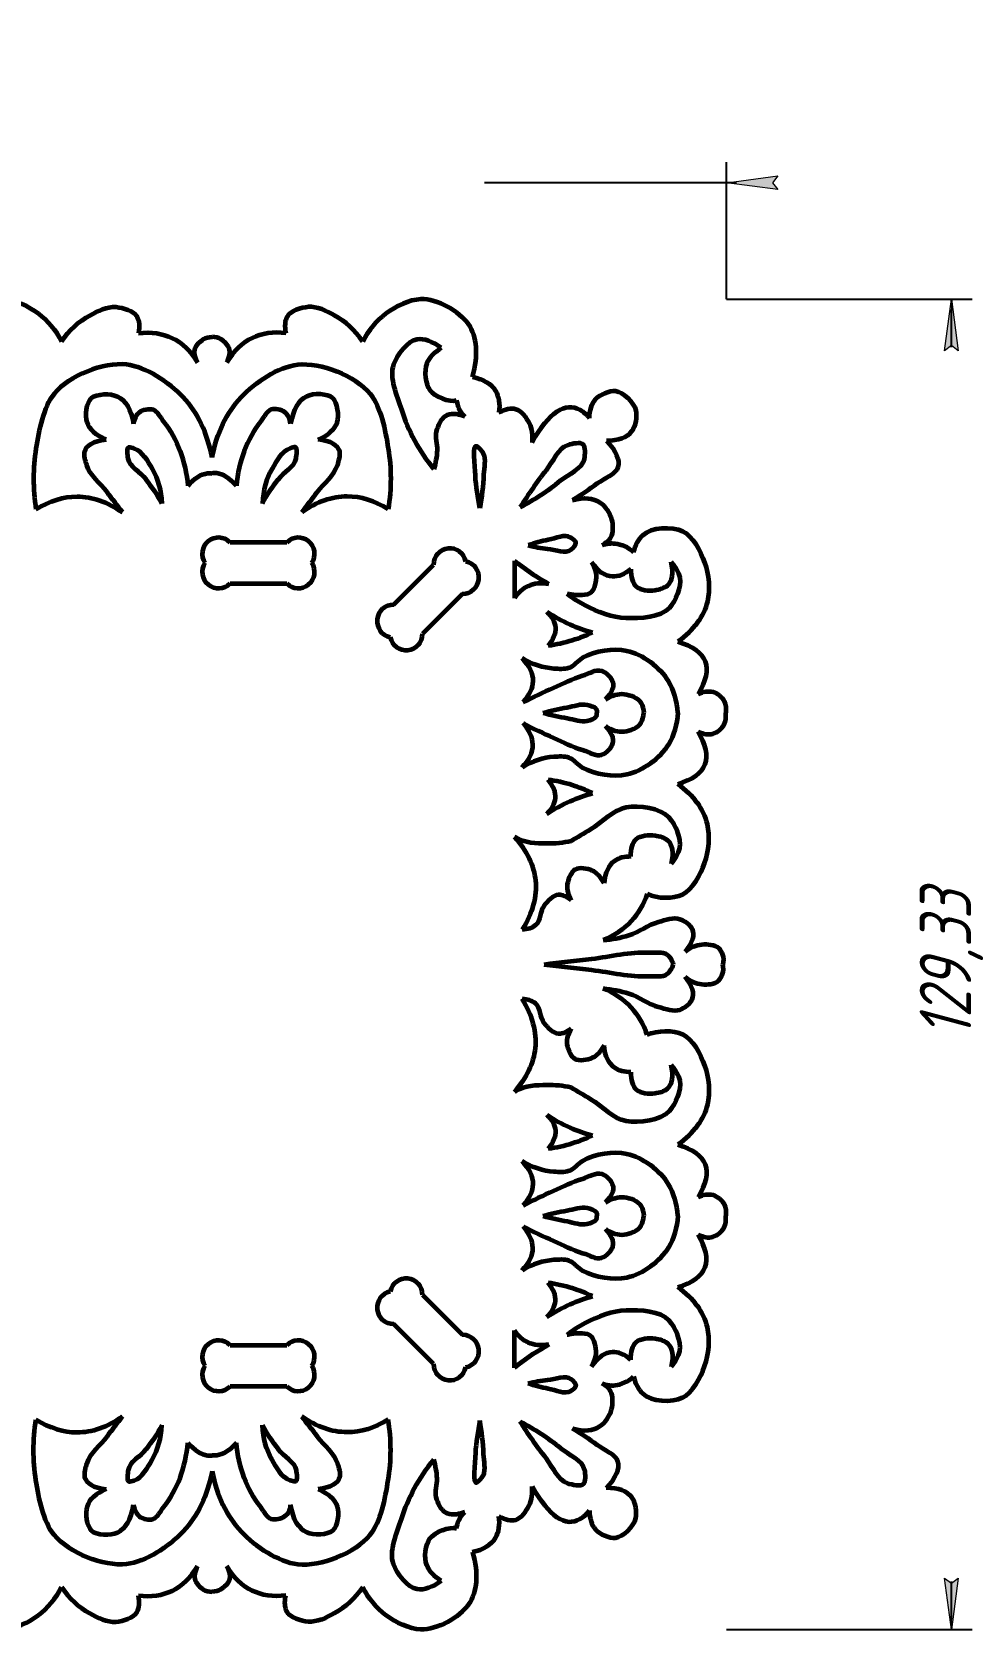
# Model space of a CAD drawing. Header units: millimetres. Extents: x -446 to 69, y -171 to 180.
# Drawn here: x -250.6 to -159.3, y -72 to 83.4 of the extents above; entities that cross this region are included whole.
import ezdxf

# ---------------------------------------------------------------- set-up
doc = ezdxf.new("R2010")
doc.units = ezdxf.units.MM
for name, pattern in [('K5LT32775', [0]), ('K5LT32776', [0]), ('K5LT_THIN', [0])]:
    doc.linetypes.add(name, pattern=pattern)
doc.styles.add('KDIMTEXTSTYLE', font='GOST_AU.SHX', dxfattribs={"width": 0.96, "oblique": 15, "height": 5})
doc.dimstyles.new('KDIMSTYLE (1.00)', dxfattribs={"dimtxt": 5, "dimasz": 1, "dimexe": 2, "dimexo": 0, "dimgap": 1, "dimtad": 1, "dimtxsty": 'KDIMTEXTSTYLE', "dimsah": 1, "dimcen": 0, "dimdle": 1, "dimadec": 0, "dimazin": 0, "dimtfac": 0.667, "dimtmove": 0, "dimatfit": 3, "dimfxl": 1, "dimtvp": 1, "dimtolj": 1, "dimtzin": 0, "dimarcsym": 0})

# ---------------------------------------------------------------- blocks, each defined once
blk = doc.blocks.new('KDIMARROW_01')
blk.add_hatch(color=0).paths.add_polyline_path([(0, 0), (-5, 0.66), (-4.5, 0), (-5, -0.66)])
at = {"color": 0, "linetype": 'K5LT_THIN', "lineweight": 18}
for p, q in [((-4.5, 0), (-5, 0.66)), ((-5, 0.66), (0, 0)), ((0, 0), (-5, -0.66)), ((-5, -0.66), (-4.5, 0)), ((0, 0), (-1, 0))]:
    blk.add_line(p, q, dxfattribs=at)

msp = doc.modelspace()

# ---------------------------------------------------------------- linework, layer by layer
at = {"color": 30, "linetype": 'K5LT32776', "lineweight": 60, "true_color": 0xff8000}
for p, q in [((-225.868, 33.754), (-231.378, 33.754)), ((-215.504, 27.684), (-211.608, 31.58)), ((-203.749, 31.955), (-203.749, 28.335)), ((-231.378, 29.754), (-225.868, 29.754)), ((-208.779, 28.752), (-212.675, 24.856)), ((-212.675, -39.408), (-208.779, -43.304)), ((-211.608, -46.133), (-215.504, -42.237)), ((-203.749, -46.508), (-203.749, -42.887)), ((-231.378, -44.306), (-225.868, -44.306)), ((-225.868, -48.306), (-231.378, -48.306))]:
    msp.add_line(p, q, dxfattribs=at)
at = {"color": 30, "linetype": 'K5LT32775', "lineweight": 60, "true_color": 0xff8000}
for centre, start, end in [((-232.501, 32.631), 45, 213.5549), ((-224.746, 32.631), 326.4451, 135), ((-210.02, 31.58), 11.4451, 180), ((-232.501, 30.876), 146.4451, 315), ((-224.746, 30.876), 225, 33.5549), ((-208.779, 30.339), 270, 78.5549), ((-215.504, 26.097), 90, 258.5549), ((-214.263, 24.856), 191.4451, 0), ((-214.263, -39.408), 0, 168.5549), ((-215.504, -40.649), 101.4451, 270), ((-208.779, -44.892), 281.4451, 90), ((-232.501, -45.429), 45, 213.5549), ((-224.746, -45.429), 326.4451, 135), ((-232.501, -47.184), 146.4451, 315), ((-224.746, -47.184), 225, 33.5549), ((-210.02, -46.133), 180, 348.5549)]:
    msp.add_arc(centre, 1.588, start, end, dxfattribs=at)
at = {"color": 30, "linetype": 'K5LT32776', "lineweight": 60, "true_color": 0xff8000}
for points, knots in [([(-258.642, 51.654), (-258.749, 52.99), (-258.545, 54.096), (-258.03, 54.972), (-257.232, 56.331), (-254.977, 57.449), (-253.392, 57.391), (-252.281, 57.35), (-250.952, 56.703), (-250.001, 55.994), (-249.087, 55.313), (-248.339, 54.407), (-247.757, 53.276)], [0, 0, 0, 0, 1, 1, 1, 2, 2, 2, 3, 3, 3, 4, 4, 4, 4]), ([(-247.757, 53.276), (-247.003, 54.396), (-246.089, 55.244), (-245.016, 55.821), (-244.25, 56.232), (-243.301, 56.714), (-242.474, 56.639), (-241.77, 56.575), (-240.727, 56.266), (-240.406, 55.691), (-240.181, 55.287), (-240.138, 54.756), (-240.277, 54.097)], [0, 0, 0, 0, 1, 1, 1, 2, 2, 2, 3, 3, 3, 4, 4, 4, 4]), ([(-218.486, 53.276), (-219.24, 54.396), (-220.153, 55.244), (-221.226, 55.821), (-221.992, 56.232), (-222.941, 56.714), (-223.768, 56.639), (-224.472, 56.575), (-225.516, 56.266), (-225.836, 55.691), (-226.062, 55.287), (-226.105, 54.756), (-225.966, 54.097)], [0, 0, 0, 0, 1, 1, 1, 2, 2, 2, 3, 3, 3, 4, 4, 4, 4]), ([(-207.815, 49.852), (-207.222, 52.006), (-207.355, 53.713), (-208.212, 54.972), (-209.056, 56.211), (-211.265, 57.449), (-212.85, 57.391), (-213.961, 57.35), (-215.29, 56.703), (-216.241, 55.994), (-217.155, 55.313), (-217.903, 54.407), (-218.486, 53.276)], [0, 0, 0, 0, 1, 1, 1, 2, 2, 2, 3, 3, 3, 4, 4, 4, 4]), ([(-240.277, 54.097), (-239.039, 54.238), (-237.947, 54.08), (-237.002, 53.623), (-236.027, 53.151), (-235.209, 52.361), (-234.546, 51.253)], [0, 0, 0, 0, 1, 1, 1, 2, 2, 2, 2]), ([(-234.546, 51.253), (-234.827, 51.772), (-234.901, 52.228), (-234.767, 52.624), (-234.653, 52.959), (-234.305, 53.308), (-233.977, 53.496), (-233.729, 53.639), (-233.443, 53.722), (-233.121, 53.746)], [0, 0, 0, 0, 1, 1, 1, 2, 2, 2, 3, 3, 3, 3]), ([(-231.696, 51.253), (-231.415, 51.772), (-231.342, 52.228), (-231.476, 52.624), (-231.59, 52.959), (-231.938, 53.308), (-232.265, 53.496), (-232.514, 53.639), (-232.799, 53.722), (-233.121, 53.746)], [0, 0, 0, 0, 1, 1, 1, 2, 2, 2, 3, 3, 3, 3]), ([(-225.966, 54.097), (-227.204, 54.238), (-228.295, 54.08), (-229.24, 53.623), (-230.215, 53.151), (-231.034, 52.361), (-231.696, 51.253)], [0, 0, 0, 0, 1, 1, 1, 2, 2, 2, 2]), ([(-210.849, 52.654), (-211.723, 53.309), (-212.507, 53.587), (-213.199, 53.488), (-214.133, 53.356), (-215.151, 51.976), (-215.503, 51.035), (-215.967, 49.794), (-215.163, 48.06), (-214.725, 46.666), (-214.073, 44.593), (-213.026, 42.658), (-211.583, 40.861)], [0, 0, 0, 0, 1, 1, 1, 2, 2, 2, 3, 3, 3, 4, 4, 4, 4]), ([(-233.121, 42), (-233.583, 44.396), (-234.52, 46.351), (-235.934, 47.865), (-237.315, 49.343), (-239.546, 50.823), (-241.44, 51.037), (-243.7, 51.291), (-247.017, 49.976), (-248.471, 48.194), (-249.547, 46.876), (-249.935, 44.69), (-250.237, 42.868), (-250.553, 40.954), (-250.553, 38.989), (-250.237, 36.973)], [0, 0, 0, 0, 1, 1, 1, 2, 2, 2, 3, 3, 3, 4, 4, 4, 5, 5, 5, 5]), ([(-233.121, 42), (-232.66, 44.396), (-231.722, 46.351), (-230.309, 47.865), (-228.928, 49.343), (-226.697, 50.823), (-224.803, 51.037), (-222.542, 51.291), (-219.225, 49.976), (-217.771, 48.194), (-216.696, 46.876), (-216.307, 44.69), (-216.006, 42.868), (-215.689, 40.954), (-215.689, 38.989), (-216.006, 36.973)], [0, 0, 0, 0, 1, 1, 1, 2, 2, 2, 3, 3, 3, 4, 4, 4, 5, 5, 5, 5]), ([(-210.849, 52.654), (-211.555, 52.234), (-212.023, 51.735), (-212.252, 51.157), (-212.546, 50.415), (-212.406, 49.133), (-211.953, 48.539), (-211.477, 47.917), (-210.086, 47.313), (-209.359, 47.591)], [0, 0, 0, 0, 1, 1, 1, 2, 2, 2, 3, 3, 3, 3]), ([(-207.815, 49.852), (-206.738, 49.619), (-205.995, 49.164), (-205.585, 48.486), (-205.25, 47.929), (-205.139, 47.223), (-205.253, 46.366)], [0, 0, 0, 0, 1, 1, 1, 2, 2, 2, 2]), ([(-243.42, 43.75), (-244.427, 44.173), (-245.045, 44.731), (-245.273, 45.422), (-245.492, 46.084), (-245.314, 47.346), (-244.857, 47.777), (-244.371, 48.237), (-242.971, 48.251), (-242.312, 47.95), (-241.514, 47.587), (-240.995, 46.698), (-240.754, 45.284)], [0, 0, 0, 0, 1, 1, 1, 2, 2, 2, 3, 3, 3, 4, 4, 4, 4]), ([(-222.822, 43.75), (-221.815, 44.173), (-221.198, 44.731), (-220.969, 45.422), (-220.751, 46.084), (-220.929, 47.346), (-221.385, 47.777), (-221.872, 48.237), (-223.272, 48.251), (-223.93, 47.95), (-224.728, 47.587), (-225.247, 46.698), (-225.489, 45.284)], [0, 0, 0, 0, 1, 1, 1, 2, 2, 2, 3, 3, 3, 4, 4, 4, 4]), ([(-196.445, 45.841), (-196.444, 46.621), (-196.254, 47.229), (-195.875, 47.664), (-195.456, 48.143), (-194.517, 48.531), (-193.93, 48.472), (-193.169, 48.395), (-192.142, 47.366), (-191.955, 46.587), (-191.813, 45.995), (-191.986, 45.039), (-192.344, 44.552), (-192.797, 43.936), (-193.614, 43.626), (-194.798, 43.624)], [0, 0, 0, 0, 1, 1, 1, 2, 2, 2, 3, 3, 3, 4, 4, 4, 5, 5, 5, 5]), ([(-240.754, 45.284), (-240.667, 45.807), (-240.472, 46.184), (-240.168, 46.415), (-239.853, 46.655), (-239.239, 46.772), (-238.872, 46.665), (-238.444, 46.54), (-238.16, 45.918), (-237.849, 45.518), (-236.49, 43.768), (-235.701, 41.673), (-235.48, 39.234)], [0, 0, 0, 0, 1, 1, 1, 2, 2, 2, 3, 3, 3, 4, 4, 4, 4]), ([(-225.489, 45.284), (-225.575, 45.807), (-225.77, 46.184), (-226.074, 46.415), (-226.389, 46.655), (-227.003, 46.772), (-227.371, 46.665), (-227.799, 46.54), (-228.082, 45.918), (-228.393, 45.518), (-229.752, 43.768), (-230.542, 41.673), (-230.762, 39.234)], [0, 0, 0, 0, 1, 1, 1, 2, 2, 2, 3, 3, 3, 4, 4, 4, 4]), ([(-209.359, 47.591), (-209.334, 47.309), (-209.267, 47.046), (-209.159, 46.803), (-209.027, 46.504), (-208.833, 46.234), (-208.578, 45.992)], [0, 0, 0, 0, 1, 1, 1, 2, 2, 2, 2]), ([(-205.253, 46.366), (-204.628, 46.732), (-204.081, 46.85), (-203.611, 46.719), (-203.085, 46.574), (-202.586, 45.886), (-202.323, 45.348), (-202.058, 44.807), (-201.961, 44.183), (-202.032, 43.478)], [0, 0, 0, 0, 1, 1, 1, 2, 2, 2, 3, 3, 3, 3]), ([(-202.032, 43.478), (-200.366, 46.414), (-198.813, 47.47), (-197.371, 46.646), (-197.057, 46.467), (-196.748, 46.199), (-196.445, 45.841)], [0, 0, 0, 0, 1, 1, 1, 2, 2, 2, 2]), ([(-208.578, 45.992), (-209.358, 46.29), (-209.982, 46.304), (-210.448, 46.034), (-210.882, 45.782), (-211.201, 45.076), (-211.341, 44.538), (-211.488, 43.972), (-211.22, 43.314), (-211.258, 42.709), (-211.297, 42.089), (-211.406, 41.473), (-211.583, 40.861)], [0, 0, 0, 0, 1, 1, 1, 2, 2, 2, 3, 3, 3, 4, 4, 4, 4]), ([(-241.834, 36.674), (-242.335, 37.325), (-242.834, 37.978), (-243.331, 38.633), (-243.993, 39.507), (-244.993, 40.241), (-245.306, 41.266), (-245.43, 41.672), (-245.602, 42.199), (-245.515, 42.553), (-245.354, 43.208), (-244.656, 43.607), (-243.42, 43.75)], [0, 0, 0, 0, 1, 1, 1, 2, 2, 2, 3, 3, 3, 4, 4, 4, 4]), ([(-224.409, 36.674), (-223.907, 37.325), (-223.408, 37.978), (-222.912, 38.633), (-222.249, 39.507), (-221.25, 40.241), (-220.937, 41.266), (-220.813, 41.672), (-220.64, 42.199), (-220.727, 42.553), (-220.888, 43.208), (-221.587, 43.607), (-222.822, 43.75)], [0, 0, 0, 0, 1, 1, 1, 2, 2, 2, 3, 3, 3, 4, 4, 4, 4]), ([(-203.182, 37.178), (-202.407, 38.418), (-201.569, 39.609), (-200.668, 40.752), (-200.002, 41.596), (-199.524, 42.912), (-198.569, 43.204), (-198.12, 43.341), (-197.314, 43.519), (-197.052, 43.266), (-196.811, 43.033), (-196.867, 42.292), (-196.948, 41.874), (-197.132, 40.936), (-198.444, 40.407), (-199.255, 39.754), (-200.47, 38.775), (-201.779, 37.916), (-203.182, 37.178)], [0, 0, 0, 0, 1, 1, 1, 2, 2, 2, 3, 3, 3, 4, 4, 4, 5, 5, 5, 6, 6, 6, 6]), ([(-194.798, 43.624), (-193.853, 42.621), (-193.484, 41.763), (-193.69, 41.051), (-193.879, 40.401), (-195.009, 39.969), (-195.695, 39.465), (-196.47, 38.895), (-197.268, 38.357), (-198.089, 37.849)], [0, 0, 0, 0, 1, 1, 1, 2, 2, 2, 3, 3, 3, 3]), ([(-238.016, 37.539), (-238.066, 38.795), (-238.376, 39.913), (-238.943, 40.89), (-239.379, 41.641), (-239.883, 42.631), (-240.709, 42.895), (-240.867, 42.945), (-241.093, 43.032), (-241.211, 43.002), (-241.464, 42.937), (-241.33, 42.24), (-241.275, 41.898), (-241.142, 41.073), (-240.075, 40.581), (-239.542, 39.873), (-238.984, 39.131), (-238.433, 38.395), (-238.016, 37.539)], [0, 0, 0, 0, 1, 1, 1, 2, 2, 2, 3, 3, 3, 4, 4, 4, 5, 5, 5, 6, 6, 6, 6]), ([(-228.227, 37.539), (-228.176, 38.795), (-227.867, 39.913), (-227.299, 40.89), (-226.863, 41.641), (-226.359, 42.631), (-225.534, 42.895), (-225.375, 42.945), (-225.149, 43.032), (-225.031, 43.002), (-224.779, 42.937), (-224.912, 42.24), (-224.967, 41.898), (-225.1, 41.073), (-226.168, 40.581), (-226.701, 39.873), (-227.258, 39.131), (-227.81, 38.395), (-228.227, 37.539)], [0, 0, 0, 0, 1, 1, 1, 2, 2, 2, 3, 3, 3, 4, 4, 4, 5, 5, 5, 6, 6, 6, 6]), ([(-207.123, 37.078), (-206.909, 38.161), (-206.784, 39.249), (-206.749, 40.34), (-206.727, 41.031), (-206.468, 41.845), (-206.791, 42.418), (-206.931, 42.667), (-207.232, 42.997), (-207.386, 43.097), (-207.873, 43.409), (-207.569, 41.201), (-207.539, 40.257), (-207.504, 39.193), (-207.267, 38.137), (-207.123, 37.078)], [0, 0, 0, 0, 1, 1, 1, 2, 2, 2, 3, 3, 3, 4, 4, 4, 5, 5, 5, 5]), ([(-235.48, 39.234), (-234.851, 39.983), (-234.212, 40.394), (-233.565, 40.467), (-233.418, 40.484), (-233.27, 40.483), (-233.121, 40.465)], [0, 0, 0, 0, 1, 1, 1, 2, 2, 2, 2]), ([(-230.762, 39.234), (-231.392, 39.983), (-232.03, 40.394), (-232.677, 40.467), (-232.825, 40.484), (-232.973, 40.483), (-233.121, 40.465)], [0, 0, 0, 0, 1, 1, 1, 2, 2, 2, 2]), ([(-250.237, 36.973), (-248.9, 37.799), (-247.571, 38.213), (-246.249, 38.215), (-244.769, 38.217), (-243.297, 37.704), (-241.834, 36.674)], [0, 0, 0, 0, 1, 1, 1, 2, 2, 2, 2]), ([(-216.006, 36.973), (-217.342, 37.799), (-218.671, 38.213), (-219.993, 38.215), (-221.474, 38.217), (-222.946, 37.704), (-224.409, 36.674)], [0, 0, 0, 0, 1, 1, 1, 2, 2, 2, 2]), ([(-198.089, 37.849), (-196.983, 38.157), (-196.098, 38.085), (-195.433, 37.635), (-194.936, 37.298), (-194.467, 36.598), (-194.311, 35.989), (-194.171, 35.447), (-194.144, 34.682), (-194.41, 34.218), (-194.58, 33.922), (-194.845, 33.678), (-195.205, 33.486)], [0, 0, 0, 0, 1, 1, 1, 2, 2, 2, 3, 3, 3, 4, 4, 4, 4]), ([(-202.409, 33.471), (-201.765, 33.692), (-201.113, 33.865), (-200.452, 33.991), (-199.741, 34.126), (-198.853, 34.597), (-198.288, 34.233), (-198.097, 34.111), (-197.791, 33.9), (-197.768, 33.714), (-197.743, 33.51), (-198.05, 33.216), (-198.236, 33.056), (-198.761, 32.603), (-199.766, 33.04), (-200.521, 33.125), (-201.155, 33.197), (-201.784, 33.312), (-202.409, 33.471)], [0, 0, 0, 0, 1, 1, 1, 2, 2, 2, 3, 3, 3, 4, 4, 4, 5, 5, 5, 6, 6, 6, 6]), ([(-192.17, 32.8), (-191.98, 33.513), (-191.683, 34.066), (-191.279, 34.459), (-190.447, 35.269), (-188.43, 35.323), (-187.419, 34.848), (-186.446, 34.391), (-185.671, 32.925), (-185.265, 31.796), (-184.851, 30.645), (-184.713, 29.155), (-184.995, 27.996), (-185.354, 26.525), (-186.311, 25.229), (-187.868, 24.106)], [0, 0, 0, 0, 1, 1, 1, 2, 2, 2, 3, 3, 3, 4, 4, 4, 5, 5, 5, 5]), ([(-195.205, 33.486), (-194.782, 33.632), (-194.368, 33.687), (-193.966, 33.648), (-193.342, 33.588), (-192.743, 33.305), (-192.17, 32.8)], [0, 0, 0, 0, 1, 1, 1, 2, 2, 2, 2]), ([(-200.392, 29.681), (-200.532, 29.768), (-200.671, 29.854), (-200.81, 29.933), (-201.839, 30.523), (-202.818, 31.197), (-203.749, 31.955)], [0, 0, 0, 0, 1, 1, 1, 2, 2, 2, 2]), ([(-188.526, 31.856), (-188.08, 31.362), (-187.801, 30.853), (-187.688, 30.33), (-187.487, 29.389), (-188.082, 28.04), (-188.706, 27.368), (-189.564, 26.444), (-191.511, 26.327), (-192.895, 26.38), (-194.234, 26.431), (-195.657, 26.965), (-196.875, 27.607), (-197.49, 27.931), (-198.077, 28.315), (-198.636, 28.758)], [0, 0, 0, 0, 1, 1, 1, 2, 2, 2, 3, 3, 3, 4, 4, 4, 5, 5, 5, 5]), ([(-196.244, 31.825), (-195.849, 31.116), (-195.723, 30.477), (-195.86, 29.847), (-195.928, 29.531), (-196.063, 29.141), (-196.264, 28.923), (-196.662, 28.492), (-197.608, 28.606), (-198.241, 28.678), (-198.374, 28.693), (-198.506, 28.72), (-198.636, 28.758)], [0, 0, 0, 0, 1, 1, 1, 2, 2, 2, 3, 3, 3, 4, 4, 4, 4]), ([(-192.421, 31.161), (-193.052, 30.644), (-193.653, 30.399), (-194.224, 30.425), (-194.945, 30.459), (-195.619, 30.926), (-196.244, 31.825)], [0, 0, 0, 0, 1, 1, 1, 2, 2, 2, 2]), ([(-192.421, 31.161), (-192.449, 30.374), (-192.278, 29.808), (-191.907, 29.462), (-191.519, 29.1), (-190.674, 29.023), (-190.082, 29.103), (-189.676, 29.158), (-189.166, 29.306), (-188.885, 29.552), (-188.373, 30), (-188.253, 30.768), (-188.526, 31.856)], [0, 0, 0, 0, 1, 1, 1, 2, 2, 2, 3, 3, 3, 4, 4, 4, 4]), ([(-200.392, 29.681), (-201.154, 29.828), (-201.828, 29.769), (-202.415, 29.504), (-202.927, 29.272), (-203.372, 28.882), (-203.749, 28.335)], [0, 0, 0, 0, 1, 1, 1, 2, 2, 2, 2]), ([(-200.604, 27.003), (-199.876, 26.529), (-199.119, 26.118), (-198.334, 25.772), (-197.634, 25.463), (-196.91, 25.205), (-196.164, 24.999)], [0, 0, 0, 0, 1, 1, 1, 2, 2, 2, 2]), ([(-200.604, 27.003), (-200.094, 26.512), (-199.815, 26.005), (-199.768, 25.483), (-199.716, 24.902), (-199.953, 24.301), (-200.478, 23.683)], [0, 0, 0, 0, 1, 1, 1, 2, 2, 2, 2]), ([(-196.164, 24.999), (-196.802, 24.691), (-197.455, 24.431), (-198.123, 24.219), (-198.889, 23.977), (-199.674, 23.798), (-200.478, 23.683)], [0, 0, 0, 0, 1, 1, 1, 2, 2, 2, 2]), ([(-187.869, 17.18), (-187.949, 18.357), (-188.249, 19.379), (-188.767, 20.246), (-189.581, 21.608), (-191.317, 22.872), (-192.831, 23.188), (-194.142, 23.462), (-195.882, 23.199), (-197.12, 22.515), (-197.588, 22.257), (-197.946, 21.711), (-198.442, 21.543), (-198.887, 21.392), (-199.43, 21.437), (-199.913, 21.468), (-200.98, 21.536), (-202.011, 21.877), (-203.005, 22.49)], [0, 0, 0, 0, 1, 1, 1, 2, 2, 2, 3, 3, 3, 4, 4, 4, 5, 5, 5, 6, 6, 6, 6]), ([(-187.868, 24.106), (-186.426, 23.676), (-185.543, 23.032), (-185.22, 22.176), (-184.901, 21.328), (-185.13, 20.27), (-185.909, 19.004)], [0, 0, 0, 0, 1, 1, 1, 2, 2, 2, 2]), ([(-203.005, 22.49), (-202.298, 21.753), (-201.949, 21.013), (-201.958, 20.271), (-201.966, 19.583), (-202.282, 18.893), (-202.905, 18.201)], [0, 0, 0, 0, 1, 1, 1, 2, 2, 2, 2]), ([(-202.905, 18.201), (-201.928, 18.702), (-200.939, 19.176), (-199.938, 19.623), (-199.009, 20.037), (-198.088, 20.489), (-197.12, 20.795), (-196.516, 20.986), (-195.796, 21.446), (-195.275, 21.268), (-194.846, 21.122), (-194.278, 20.569), (-194.178, 20.146), (-194.062, 19.655), (-194.303, 19.099), (-194.901, 18.476)], [0, 0, 0, 0, 1, 1, 1, 2, 2, 2, 3, 3, 3, 4, 4, 4, 5, 5, 5, 5]), ([(-194.901, 18.476), (-194.27, 18.887), (-193.663, 19.062), (-193.081, 18.999), (-192.508, 18.938), (-191.728, 18.62), (-191.435, 18.127), (-191.281, 17.867), (-191.198, 17.551), (-191.186, 17.18)], [0, 0, 0, 0, 1, 1, 1, 2, 2, 2, 3, 3, 3, 3]), ([(-185.909, 19.004), (-185.378, 19.263), (-184.899, 19.333), (-184.472, 19.214), (-184.053, 19.097), (-183.564, 18.71), (-183.365, 18.316), (-183.205, 17.999), (-183.156, 17.62), (-183.216, 17.18)], [0, 0, 0, 0, 1, 1, 1, 2, 2, 2, 3, 3, 3, 3]), ([(-187.869, 17.18), (-187.949, 16.003), (-188.249, 14.981), (-188.767, 14.113), (-189.581, 12.751), (-191.317, 11.487), (-192.831, 11.171), (-194.142, 10.898), (-195.882, 11.16), (-197.12, 11.844), (-197.588, 12.103), (-197.946, 12.649), (-198.442, 12.817), (-198.887, 12.968), (-199.43, 12.923), (-199.913, 12.892), (-200.98, 12.823), (-202.011, 12.483), (-203.005, 11.869)], [0, 0, 0, 0, 1, 1, 1, 2, 2, 2, 3, 3, 3, 4, 4, 4, 5, 5, 5, 6, 6, 6, 6]), ([(-200.96, 17.18), (-200.186, 17.394), (-199.405, 17.568), (-198.616, 17.703), (-197.973, 17.812), (-197.278, 18.117), (-196.671, 17.952), (-196.361, 17.867), (-195.886, 17.789), (-195.774, 17.503), (-195.737, 17.41), (-195.721, 17.302), (-195.724, 17.18)], [0, 0, 0, 0, 1, 1, 1, 2, 2, 2, 3, 3, 3, 4, 4, 4, 4]), ([(-200.96, 17.18), (-200.186, 16.966), (-199.405, 16.791), (-198.616, 16.657), (-197.973, 16.547), (-197.278, 16.242), (-196.671, 16.408), (-196.361, 16.492), (-195.886, 16.57), (-195.774, 16.856), (-195.737, 16.95), (-195.721, 17.057), (-195.724, 17.18)], [0, 0, 0, 0, 1, 1, 1, 2, 2, 2, 3, 3, 3, 4, 4, 4, 4]), ([(-194.901, 15.884), (-194.27, 15.472), (-193.663, 15.298), (-193.081, 15.36), (-192.508, 15.422), (-191.728, 15.739), (-191.435, 16.233), (-191.281, 16.493), (-191.198, 16.808), (-191.186, 17.18)], [0, 0, 0, 0, 1, 1, 1, 2, 2, 2, 3, 3, 3, 3]), ([(-185.909, 15.355), (-185.378, 15.097), (-184.899, 15.027), (-184.472, 15.146), (-184.053, 15.263), (-183.564, 15.649), (-183.365, 16.044), (-183.205, 16.361), (-183.156, 16.739), (-183.216, 17.18)], [0, 0, 0, 0, 1, 1, 1, 2, 2, 2, 3, 3, 3, 3]), ([(-203.005, 11.869), (-202.298, 12.607), (-201.949, 13.347), (-201.958, 14.089), (-201.966, 14.777), (-202.282, 15.467), (-202.905, 16.158)], [0, 0, 0, 0, 1, 1, 1, 2, 2, 2, 2]), ([(-202.905, 16.158), (-201.928, 15.657), (-200.939, 15.183), (-199.938, 14.737), (-199.009, 14.323), (-198.088, 13.871), (-197.12, 13.565), (-196.516, 13.374), (-195.796, 12.914), (-195.275, 13.091), (-194.846, 13.237), (-194.278, 13.79), (-194.178, 14.213), (-194.062, 14.704), (-194.303, 15.261), (-194.901, 15.884)], [0, 0, 0, 0, 1, 1, 1, 2, 2, 2, 3, 3, 3, 4, 4, 4, 5, 5, 5, 5]), ([(-187.868, 10.253), (-186.426, 10.684), (-185.543, 11.327), (-185.22, 12.184), (-184.901, 13.032), (-185.13, 14.089), (-185.909, 15.355)], [0, 0, 0, 0, 1, 1, 1, 2, 2, 2, 2]), ([(-200.604, 7.356), (-200.094, 7.848), (-199.815, 8.355), (-199.768, 8.876), (-199.716, 9.458), (-199.953, 10.058), (-200.478, 10.677)], [0, 0, 0, 0, 1, 1, 1, 2, 2, 2, 2]), ([(-200.604, 7.356), (-199.876, 7.831), (-199.119, 8.242), (-198.334, 8.588), (-197.634, 8.897), (-196.91, 9.154), (-196.164, 9.361)], [0, 0, 0, 0, 1, 1, 1, 2, 2, 2, 2]), ([(-196.164, 9.361), (-196.802, 9.669), (-197.455, 9.929), (-198.123, 10.14), (-198.889, 10.382), (-199.674, 10.561), (-200.478, 10.677)], [0, 0, 0, 0, 1, 1, 1, 2, 2, 2, 2]), ([(-190.837, -0.411), (-189.87, -0.913), (-188.28, -0.893), (-187.419, -0.489), (-186.446, -0.032), (-185.671, 1.435), (-185.265, 2.563), (-184.851, 3.714), (-184.713, 5.205), (-184.995, 6.363), (-185.354, 7.834), (-186.311, 9.131), (-187.868, 10.253)], [0, 0, 0, 0, 1, 1, 1, 2, 2, 2, 3, 3, 3, 4, 4, 4, 4]), ([(-188.526, 2.504), (-188.08, 2.998), (-187.801, 3.507), (-187.688, 4.03), (-187.487, 4.971), (-188.082, 6.319), (-188.706, 6.992), (-189.564, 7.916), (-191.59, 8.21), (-192.895, 7.979), (-194.119, 7.763), (-195.176, 6.551), (-196.326, 5.854), (-196.962, 5.469), (-197.593, 5.089), (-198.238, 4.711)], [0, 0, 0, 0, 1, 1, 1, 2, 2, 2, 3, 3, 3, 4, 4, 4, 5, 5, 5, 5]), ([(-198.238, 4.711), (-199.025, 4.529), (-199.808, 4.449), (-200.585, 4.468), (-201.649, 4.495), (-202.621, 4.452), (-203.749, 5.112)], [0, 0, 0, 0, 1, 1, 1, 2, 2, 2, 2]), ([(-203.749, 5.112), (-202.535, 3.747), (-201.853, 2.332), (-201.703, 0.868), (-201.546, -0.673), (-201.978, -2.269), (-203, -3.919)], [0, 0, 0, 0, 1, 1, 1, 2, 2, 2, 2]), ([(-192.421, 3.198), (-192.449, 3.985), (-192.278, 4.552), (-191.907, 4.897), (-191.519, 5.26), (-190.674, 5.337), (-190.082, 5.256), (-189.676, 5.201), (-189.166, 5.053), (-188.885, 4.808), (-188.373, 4.359), (-188.253, 3.591), (-188.526, 2.504)], [0, 0, 0, 0, 1, 1, 1, 2, 2, 2, 3, 3, 3, 4, 4, 4, 4]), ([(-192.421, 3.198), (-193.065, 3.202), (-193.592, 3.064), (-194, 2.783), (-194.605, 2.367), (-194.951, 1.64), (-195.039, 0.601)], [0, 0, 0, 0, 1, 1, 1, 2, 2, 2, 2]), ([(-195.039, 0.601), (-195.332, 1.197), (-195.713, 1.606), (-196.182, 1.827), (-196.649, 2.047), (-197.435, 2.173), (-197.844, 1.931), (-198.19, 1.727), (-198.476, 1.153), (-198.572, 0.726), (-198.694, 0.179), (-198.576, -0.41), (-198.218, -1.041)], [0, 0, 0, 0, 1, 1, 1, 2, 2, 2, 3, 3, 3, 4, 4, 4, 4]), ([(-198.218, -1.041), (-198.658, -0.674), (-199.074, -0.501), (-199.465, -0.521), (-199.969, -0.547), (-200.499, -1.13), (-200.857, -1.56), (-201.287, -2.076), (-201.183, -3.082), (-201.689, -3.472), (-202.025, -3.73), (-202.462, -3.88), (-203, -3.919)], [0, 0, 0, 0, 1, 1, 1, 2, 2, 2, 3, 3, 3, 4, 4, 4, 4]), ([(-190.837, -0.411), (-191.196, -1.449), (-191.714, -2.338), (-192.394, -3.077), (-193.119, -3.866), (-194.026, -4.484), (-195.117, -4.932)], [0, 0, 0, 0, 1, 1, 1, 2, 2, 2, 2]), ([(-195.117, -4.932), (-194.26, -4.855), (-193.431, -4.694), (-192.628, -4.449), (-191.623, -4.143), (-190.754, -3.396), (-189.739, -3.14), (-189.069, -2.971), (-188.265, -2.651), (-187.662, -2.87), (-187.219, -3.03), (-186.653, -3.456), (-186.477, -3.846), (-186.212, -4.434), (-186.441, -5.168), (-187.163, -6.049)], [0, 0, 0, 0, 1, 1, 1, 2, 2, 2, 3, 3, 3, 4, 4, 4, 5, 5, 5, 5]), ([(-200.856, -7.276), (-199.319, -7.089), (-197.782, -6.909), (-196.243, -6.735), (-194.388, -6.525), (-192.529, -6.015), (-190.675, -6.132), (-190.086, -6.169), (-189.332, -6.007), (-188.908, -6.34), (-188.643, -6.549), (-188.442, -6.861), (-188.306, -7.276)], [0, 0, 0, 0, 1, 1, 1, 2, 2, 2, 3, 3, 3, 4, 4, 4, 4]), ([(-187.163, -6.049), (-186.634, -5.626), (-186.087, -5.39), (-185.521, -5.343), (-184.997, -5.298), (-184.26, -5.329), (-183.901, -5.696), (-183.739, -5.86), (-183.601, -6.11), (-183.527, -6.34), (-183.433, -6.629), (-183.419, -6.941), (-183.485, -7.276)], [0, 0, 0, 0, 1, 1, 1, 2, 2, 2, 3, 3, 3, 4, 4, 4, 4]), ([(-200.856, -7.276), (-199.319, -7.463), (-197.782, -7.644), (-196.243, -7.818), (-194.388, -8.028), (-192.529, -8.538), (-190.675, -8.42), (-190.086, -8.383), (-189.332, -8.546), (-188.908, -8.213), (-188.643, -8.004), (-188.442, -7.692), (-188.306, -7.276)], [0, 0, 0, 0, 1, 1, 1, 2, 2, 2, 3, 3, 3, 4, 4, 4, 4]), ([(-187.163, -8.504), (-186.634, -8.927), (-186.087, -9.162), (-185.521, -9.21), (-184.997, -9.254), (-184.26, -9.223), (-183.901, -8.857), (-183.739, -8.692), (-183.601, -8.442), (-183.527, -8.213), (-183.433, -7.924), (-183.419, -7.612), (-183.485, -7.276)], [0, 0, 0, 0, 1, 1, 1, 2, 2, 2, 3, 3, 3, 4, 4, 4, 4]), ([(-195.117, -9.621), (-194.26, -9.698), (-193.431, -9.859), (-192.628, -10.104), (-191.623, -10.409), (-190.754, -11.157), (-189.739, -11.413), (-189.069, -11.582), (-188.265, -11.901), (-187.662, -11.683), (-187.219, -11.523), (-186.653, -11.097), (-186.477, -10.706), (-186.212, -10.119), (-186.441, -9.385), (-187.163, -8.504)], [0, 0, 0, 0, 1, 1, 1, 2, 2, 2, 3, 3, 3, 4, 4, 4, 5, 5, 5, 5]), ([(-203.749, -19.665), (-202.535, -18.299), (-201.853, -16.885), (-201.703, -15.421), (-201.546, -13.88), (-201.978, -12.284), (-203, -10.633)], [0, 0, 0, 0, 1, 1, 1, 2, 2, 2, 2]), ([(-198.218, -13.512), (-198.658, -13.879), (-199.074, -14.052), (-199.465, -14.032), (-199.969, -14.005), (-200.499, -13.423), (-200.857, -12.993), (-201.287, -12.476), (-201.183, -11.47), (-201.689, -11.081), (-202.025, -10.822), (-202.462, -10.673), (-203, -10.633)], [0, 0, 0, 0, 1, 1, 1, 2, 2, 2, 3, 3, 3, 4, 4, 4, 4]), ([(-190.837, -14.142), (-191.196, -13.103), (-191.714, -12.215), (-192.394, -11.476), (-193.119, -10.687), (-194.026, -10.069), (-195.117, -9.621)], [0, 0, 0, 0, 1, 1, 1, 2, 2, 2, 2]), ([(-195.039, -15.154), (-195.332, -15.75), (-195.713, -16.158), (-196.182, -16.38), (-196.649, -16.599), (-197.435, -16.725), (-197.844, -16.483), (-198.19, -16.279), (-198.476, -15.706), (-198.572, -15.278), (-198.694, -14.731), (-198.576, -14.143), (-198.218, -13.512)], [0, 0, 0, 0, 1, 1, 1, 2, 2, 2, 3, 3, 3, 4, 4, 4, 4]), ([(-190.837, -14.142), (-189.87, -13.639), (-188.28, -13.66), (-187.419, -14.064), (-186.446, -14.521), (-185.671, -15.987), (-185.265, -17.116), (-184.851, -18.267), (-184.713, -19.757), (-184.995, -20.916), (-185.354, -22.387), (-186.311, -23.683), (-187.868, -24.806)], [0, 0, 0, 0, 1, 1, 1, 2, 2, 2, 3, 3, 3, 4, 4, 4, 4]), ([(-192.421, -17.751), (-193.065, -17.755), (-193.592, -17.616), (-194, -17.335), (-194.605, -16.92), (-194.951, -16.193), (-195.039, -15.154)], [0, 0, 0, 0, 1, 1, 1, 2, 2, 2, 2]), ([(-188.526, -17.056), (-188.08, -17.55), (-187.801, -18.059), (-187.688, -18.582), (-187.487, -19.523), (-188.082, -20.872), (-188.706, -21.544), (-189.564, -22.468), (-191.59, -22.762), (-192.895, -22.532), (-194.119, -22.316), (-195.176, -21.103), (-196.326, -20.406), (-196.962, -20.022), (-197.593, -19.642), (-198.238, -19.263)], [0, 0, 0, 0, 1, 1, 1, 2, 2, 2, 3, 3, 3, 4, 4, 4, 5, 5, 5, 5]), ([(-192.421, -17.751), (-192.449, -18.538), (-192.278, -19.104), (-191.907, -19.45), (-191.519, -19.812), (-190.674, -19.889), (-190.082, -19.809), (-189.676, -19.754), (-189.166, -19.606), (-188.885, -19.36), (-188.373, -18.912), (-188.253, -18.144), (-188.526, -17.056)], [0, 0, 0, 0, 1, 1, 1, 2, 2, 2, 3, 3, 3, 4, 4, 4, 4]), ([(-198.238, -19.263), (-199.025, -19.082), (-199.808, -19.001), (-200.585, -19.021), (-201.649, -19.047), (-202.621, -19.005), (-203.749, -19.665)], [0, 0, 0, 0, 1, 1, 1, 2, 2, 2, 2]), ([(-200.604, -21.909), (-199.876, -22.383), (-199.119, -22.794), (-198.334, -23.14), (-197.634, -23.449), (-196.91, -23.707), (-196.164, -23.913)], [0, 0, 0, 0, 1, 1, 1, 2, 2, 2, 2]), ([(-200.604, -21.909), (-200.094, -22.4), (-199.815, -22.907), (-199.768, -23.429), (-199.716, -24.01), (-199.953, -24.611), (-200.478, -25.229)], [0, 0, 0, 0, 1, 1, 1, 2, 2, 2, 2]), ([(-196.164, -23.913), (-196.802, -24.221), (-197.455, -24.481), (-198.123, -24.693), (-198.889, -24.935), (-199.674, -25.114), (-200.478, -25.229)], [0, 0, 0, 0, 1, 1, 1, 2, 2, 2, 2]), ([(-187.868, -24.806), (-186.426, -25.236), (-185.543, -25.88), (-185.22, -26.736), (-184.901, -27.585), (-185.13, -28.642), (-185.909, -29.908)], [0, 0, 0, 0, 1, 1, 1, 2, 2, 2, 2]), ([(-187.869, -31.732), (-187.949, -30.556), (-188.249, -29.533), (-188.767, -28.666), (-189.581, -27.304), (-191.317, -26.04), (-192.831, -25.724), (-194.142, -25.45), (-195.882, -25.713), (-197.12, -26.397), (-197.588, -26.655), (-197.946, -27.201), (-198.442, -27.369), (-198.887, -27.52), (-199.43, -27.475), (-199.913, -27.444), (-200.98, -27.376), (-202.011, -27.035), (-203.005, -26.422)], [0, 0, 0, 0, 1, 1, 1, 2, 2, 2, 3, 3, 3, 4, 4, 4, 5, 5, 5, 6, 6, 6, 6]), ([(-203.005, -26.422), (-202.298, -27.16), (-201.949, -27.899), (-201.958, -28.641), (-201.966, -29.329), (-202.282, -30.019), (-202.905, -30.711)], [0, 0, 0, 0, 1, 1, 1, 2, 2, 2, 2]), ([(-202.905, -30.711), (-201.928, -30.21), (-200.939, -29.736), (-199.938, -29.289), (-199.009, -28.875), (-198.088, -28.423), (-197.12, -28.118), (-196.516, -27.927), (-195.796, -27.466), (-195.275, -27.644), (-194.846, -27.79), (-194.278, -28.343), (-194.178, -28.766), (-194.062, -29.257), (-194.303, -29.814), (-194.901, -30.436)], [0, 0, 0, 0, 1, 1, 1, 2, 2, 2, 3, 3, 3, 4, 4, 4, 5, 5, 5, 5]), ([(-200.96, -31.732), (-200.186, -31.518), (-199.405, -31.344), (-198.616, -31.209), (-197.973, -31.1), (-197.278, -30.795), (-196.671, -30.96), (-196.361, -31.045), (-195.886, -31.123), (-195.774, -31.409), (-195.737, -31.502), (-195.721, -31.61), (-195.724, -31.732)], [0, 0, 0, 0, 1, 1, 1, 2, 2, 2, 3, 3, 3, 4, 4, 4, 4]), ([(-194.901, -30.436), (-194.27, -30.025), (-193.663, -29.85), (-193.081, -29.913), (-192.508, -29.974), (-191.728, -30.292), (-191.435, -30.786), (-191.281, -31.045), (-191.198, -31.361), (-191.186, -31.732)], [0, 0, 0, 0, 1, 1, 1, 2, 2, 2, 3, 3, 3, 3]), ([(-185.909, -29.908), (-185.378, -29.649), (-184.899, -29.579), (-184.472, -29.699), (-184.053, -29.816), (-183.564, -30.202), (-183.365, -30.596), (-183.205, -30.913), (-183.156, -31.292), (-183.216, -31.732)], [0, 0, 0, 0, 1, 1, 1, 2, 2, 2, 3, 3, 3, 3]), ([(-187.869, -31.732), (-187.949, -32.909), (-188.249, -33.931), (-188.767, -34.799), (-189.581, -36.161), (-191.317, -37.425), (-192.831, -37.741), (-194.142, -38.014), (-195.882, -37.752), (-197.12, -37.068), (-197.588, -36.809), (-197.946, -36.263), (-198.442, -36.095), (-198.887, -35.944), (-199.43, -35.99), (-199.913, -36.02), (-200.98, -36.089), (-202.011, -36.429), (-203.005, -37.043)], [0, 0, 0, 0, 1, 1, 1, 2, 2, 2, 3, 3, 3, 4, 4, 4, 5, 5, 5, 6, 6, 6, 6]), ([(-200.96, -31.732), (-200.186, -31.947), (-199.405, -32.121), (-198.616, -32.255), (-197.973, -32.365), (-197.278, -32.67), (-196.671, -32.505), (-196.361, -32.42), (-195.886, -32.342), (-195.774, -32.056), (-195.737, -31.962), (-195.721, -31.855), (-195.724, -31.732)], [0, 0, 0, 0, 1, 1, 1, 2, 2, 2, 3, 3, 3, 4, 4, 4, 4]), ([(-194.901, -33.028), (-194.27, -33.44), (-193.663, -33.614), (-193.081, -33.552), (-192.508, -33.49), (-191.728, -33.173), (-191.435, -32.679), (-191.281, -32.42), (-191.198, -32.104), (-191.186, -31.732)], [0, 0, 0, 0, 1, 1, 1, 2, 2, 2, 3, 3, 3, 3]), ([(-185.909, -33.557), (-185.378, -33.815), (-184.899, -33.885), (-184.472, -33.766), (-184.053, -33.649), (-183.564, -33.263), (-183.365, -32.868), (-183.205, -32.551), (-183.156, -32.173), (-183.216, -31.732)], [0, 0, 0, 0, 1, 1, 1, 2, 2, 2, 3, 3, 3, 3]), ([(-203.005, -37.043), (-202.298, -36.305), (-201.949, -35.565), (-201.958, -34.824), (-201.966, -34.135), (-202.282, -33.446), (-202.905, -32.754)], [0, 0, 0, 0, 1, 1, 1, 2, 2, 2, 2]), ([(-202.905, -32.754), (-201.928, -33.255), (-200.939, -33.729), (-199.938, -34.175), (-199.009, -34.589), (-198.088, -35.041), (-197.12, -35.347), (-196.516, -35.538), (-195.796, -35.999), (-195.275, -35.821), (-194.846, -35.675), (-194.278, -35.122), (-194.178, -34.699), (-194.062, -34.208), (-194.303, -33.651), (-194.901, -33.028)], [0, 0, 0, 0, 1, 1, 1, 2, 2, 2, 3, 3, 3, 4, 4, 4, 5, 5, 5, 5]), ([(-187.868, -38.659), (-186.426, -38.228), (-185.543, -37.585), (-185.22, -36.728), (-184.901, -35.88), (-185.13, -34.823), (-185.909, -33.557)], [0, 0, 0, 0, 1, 1, 1, 2, 2, 2, 2]), ([(-200.604, -41.556), (-200.094, -41.064), (-199.815, -40.558), (-199.768, -40.036), (-199.716, -39.454), (-199.953, -38.854), (-200.478, -38.235)], [0, 0, 0, 0, 1, 1, 1, 2, 2, 2, 2]), ([(-196.164, -39.551), (-196.802, -39.243), (-197.455, -38.983), (-198.123, -38.772), (-198.889, -38.53), (-199.674, -38.351), (-200.478, -38.235)], [0, 0, 0, 0, 1, 1, 1, 2, 2, 2, 2]), ([(-192.17, -47.353), (-191.98, -48.066), (-191.683, -48.619), (-191.279, -49.012), (-190.447, -49.821), (-188.43, -49.875), (-187.419, -49.401), (-186.446, -48.944), (-185.671, -47.477), (-185.265, -46.349), (-184.851, -45.198), (-184.713, -43.707), (-184.995, -42.549), (-185.354, -41.078), (-186.311, -39.781), (-187.868, -38.659)], [0, 0, 0, 0, 1, 1, 1, 2, 2, 2, 3, 3, 3, 4, 4, 4, 5, 5, 5, 5]), ([(-200.604, -41.556), (-199.876, -41.081), (-199.119, -40.671), (-198.334, -40.324), (-197.634, -40.016), (-196.91, -39.758), (-196.164, -39.551)], [0, 0, 0, 0, 1, 1, 1, 2, 2, 2, 2]), ([(-188.526, -46.409), (-188.08, -45.914), (-187.801, -45.406), (-187.688, -44.883), (-187.487, -43.942), (-188.082, -42.593), (-188.706, -41.92), (-189.564, -40.996), (-191.511, -40.88), (-192.895, -40.933), (-194.234, -40.984), (-195.657, -41.518), (-196.875, -42.16), (-197.49, -42.484), (-198.077, -42.867), (-198.636, -43.31)], [0, 0, 0, 0, 1, 1, 1, 2, 2, 2, 3, 3, 3, 4, 4, 4, 5, 5, 5, 5]), ([(-200.392, -44.233), (-201.154, -44.381), (-201.828, -44.322), (-202.415, -44.056), (-202.927, -43.824), (-203.372, -43.435), (-203.749, -42.887)], [0, 0, 0, 0, 1, 1, 1, 2, 2, 2, 2]), ([(-196.244, -46.378), (-195.849, -45.669), (-195.723, -45.029), (-195.86, -44.399), (-195.928, -44.084), (-196.063, -43.694), (-196.264, -43.476), (-196.662, -43.044), (-197.608, -43.159), (-198.241, -43.23), (-198.374, -43.245), (-198.506, -43.273), (-198.636, -43.31)], [0, 0, 0, 0, 1, 1, 1, 2, 2, 2, 3, 3, 3, 4, 4, 4, 4]), ([(-200.392, -44.233), (-200.532, -44.321), (-200.671, -44.406), (-200.81, -44.486), (-201.839, -45.076), (-202.818, -45.749), (-203.749, -46.508)], [0, 0, 0, 0, 1, 1, 1, 2, 2, 2, 2]), ([(-192.421, -45.714), (-193.052, -45.197), (-193.653, -44.951), (-194.224, -44.978), (-194.945, -45.012), (-195.619, -45.478), (-196.244, -46.378)], [0, 0, 0, 0, 1, 1, 1, 2, 2, 2, 2]), ([(-192.421, -45.714), (-192.449, -44.927), (-192.278, -44.36), (-191.907, -44.015), (-191.519, -43.653), (-190.674, -43.575), (-190.082, -43.656), (-189.676, -43.711), (-189.166, -43.859), (-188.885, -44.105), (-188.373, -44.553), (-188.253, -45.321), (-188.526, -46.409)], [0, 0, 0, 0, 1, 1, 1, 2, 2, 2, 3, 3, 3, 4, 4, 4, 4]), ([(-202.409, -48.024), (-201.765, -48.244), (-201.113, -48.418), (-200.452, -48.544), (-199.741, -48.679), (-198.853, -49.149), (-198.288, -48.786), (-198.097, -48.663), (-197.791, -48.452), (-197.768, -48.266), (-197.743, -48.062), (-198.05, -47.768), (-198.236, -47.608), (-198.761, -47.155), (-199.766, -47.592), (-200.521, -47.678), (-201.155, -47.749), (-201.784, -47.865), (-202.409, -48.024)], [0, 0, 0, 0, 1, 1, 1, 2, 2, 2, 3, 3, 3, 4, 4, 4, 5, 5, 5, 6, 6, 6, 6]), ([(-198.089, -52.402), (-196.983, -52.709), (-196.098, -52.638), (-195.433, -52.187), (-194.936, -51.85), (-194.467, -51.15), (-194.311, -50.541), (-194.171, -49.999), (-194.144, -49.235), (-194.41, -48.771), (-194.58, -48.475), (-194.845, -48.231), (-195.205, -48.038)], [0, 0, 0, 0, 1, 1, 1, 2, 2, 2, 3, 3, 3, 4, 4, 4, 4]), ([(-195.205, -48.038), (-194.782, -48.185), (-194.368, -48.239), (-193.966, -48.201), (-193.342, -48.141), (-192.743, -47.858), (-192.17, -47.353)], [0, 0, 0, 0, 1, 1, 1, 2, 2, 2, 2]), ([(-250.237, -51.526), (-248.9, -52.351), (-247.571, -52.765), (-246.249, -52.767), (-244.769, -52.77), (-243.297, -52.256), (-241.834, -51.226)], [0, 0, 0, 0, 1, 1, 1, 2, 2, 2, 2]), ([(-241.834, -51.226), (-242.335, -51.877), (-242.834, -52.531), (-243.331, -53.186), (-243.993, -54.06), (-244.993, -54.794), (-245.306, -55.819), (-245.43, -56.225), (-245.602, -56.751), (-245.515, -57.105), (-245.354, -57.761), (-244.656, -58.16), (-243.42, -58.302)], [0, 0, 0, 0, 1, 1, 1, 2, 2, 2, 3, 3, 3, 4, 4, 4, 4]), ([(-216.006, -51.526), (-217.342, -52.351), (-218.671, -52.765), (-219.993, -52.767), (-221.474, -52.77), (-222.946, -52.256), (-224.409, -51.226)], [0, 0, 0, 0, 1, 1, 1, 2, 2, 2, 2]), ([(-224.409, -51.226), (-223.907, -51.877), (-223.408, -52.531), (-222.912, -53.186), (-222.249, -54.06), (-221.25, -54.794), (-220.937, -55.819), (-220.813, -56.225), (-220.64, -56.751), (-220.727, -57.105), (-220.888, -57.761), (-221.587, -58.16), (-222.822, -58.302)], [0, 0, 0, 0, 1, 1, 1, 2, 2, 2, 3, 3, 3, 4, 4, 4, 4]), ([(-233.121, -56.553), (-233.583, -58.949), (-234.52, -60.904), (-235.934, -62.417), (-237.315, -63.896), (-239.546, -65.376), (-241.44, -65.589), (-243.7, -65.844), (-247.017, -64.529), (-248.471, -62.747), (-249.547, -61.428), (-249.935, -59.242), (-250.237, -57.42), (-250.553, -55.507), (-250.553, -53.542), (-250.237, -51.526)], [0, 0, 0, 0, 1, 1, 1, 2, 2, 2, 3, 3, 3, 4, 4, 4, 5, 5, 5, 5]), ([(-238.016, -52.091), (-238.066, -53.348), (-238.376, -54.465), (-238.943, -55.442), (-239.379, -56.193), (-239.883, -57.184), (-240.709, -57.447), (-240.867, -57.498), (-241.093, -57.584), (-241.211, -57.554), (-241.464, -57.49), (-241.33, -56.793), (-241.275, -56.451), (-241.142, -55.626), (-240.075, -55.134), (-239.542, -54.425), (-238.984, -53.684), (-238.433, -52.948), (-238.016, -52.091)], [0, 0, 0, 0, 1, 1, 1, 2, 2, 2, 3, 3, 3, 4, 4, 4, 5, 5, 5, 6, 6, 6, 6]), ([(-233.121, -56.553), (-232.66, -58.949), (-231.722, -60.904), (-230.309, -62.417), (-228.928, -63.896), (-226.697, -65.376), (-224.803, -65.589), (-222.542, -65.844), (-219.225, -64.529), (-217.771, -62.747), (-216.696, -61.428), (-216.307, -59.242), (-216.006, -57.42), (-215.689, -55.507), (-215.689, -53.542), (-216.006, -51.526)], [0, 0, 0, 0, 1, 1, 1, 2, 2, 2, 3, 3, 3, 4, 4, 4, 5, 5, 5, 5]), ([(-228.227, -52.091), (-228.176, -53.348), (-227.867, -54.465), (-227.299, -55.442), (-226.863, -56.193), (-226.359, -57.184), (-225.534, -57.447), (-225.375, -57.498), (-225.149, -57.584), (-225.031, -57.554), (-224.779, -57.49), (-224.912, -56.793), (-224.967, -56.451), (-225.1, -55.626), (-226.168, -55.134), (-226.701, -54.425), (-227.258, -53.684), (-227.81, -52.948), (-228.227, -52.091)], [0, 0, 0, 0, 1, 1, 1, 2, 2, 2, 3, 3, 3, 4, 4, 4, 5, 5, 5, 6, 6, 6, 6]), ([(-207.123, -51.63), (-206.909, -52.714), (-206.784, -53.801), (-206.749, -54.893), (-206.727, -55.584), (-206.468, -56.398), (-206.791, -56.971), (-206.931, -57.22), (-207.232, -57.55), (-207.386, -57.649), (-207.873, -57.962), (-207.569, -55.753), (-207.539, -54.81), (-207.504, -53.746), (-207.267, -52.69), (-207.123, -51.63)], [0, 0, 0, 0, 1, 1, 1, 2, 2, 2, 3, 3, 3, 4, 4, 4, 5, 5, 5, 5]), ([(-203.182, -51.73), (-202.407, -52.97), (-201.569, -54.162), (-200.668, -55.304), (-200.002, -56.148), (-199.524, -57.465), (-198.569, -57.756), (-198.12, -57.893), (-197.314, -58.071), (-197.052, -57.818), (-196.811, -57.586), (-196.867, -56.844), (-196.948, -56.426), (-197.132, -55.488), (-198.444, -54.96), (-199.255, -54.307), (-200.47, -53.328), (-201.779, -52.469), (-203.182, -51.73)], [0, 0, 0, 0, 1, 1, 1, 2, 2, 2, 3, 3, 3, 4, 4, 4, 5, 5, 5, 6, 6, 6, 6]), ([(-194.798, -58.177), (-193.853, -57.174), (-193.484, -56.316), (-193.69, -55.604), (-193.879, -54.954), (-195.009, -54.522), (-195.695, -54.018), (-196.47, -53.448), (-197.268, -52.909), (-198.089, -52.402)], [0, 0, 0, 0, 1, 1, 1, 2, 2, 2, 3, 3, 3, 3]), ([(-240.754, -59.836), (-240.667, -60.359), (-240.472, -60.737), (-240.168, -60.968), (-239.853, -61.208), (-239.239, -61.325), (-238.872, -61.217), (-238.444, -61.093), (-238.16, -60.471), (-237.849, -60.07), (-236.49, -58.321), (-235.701, -56.226), (-235.48, -53.787)], [0, 0, 0, 0, 1, 1, 1, 2, 2, 2, 3, 3, 3, 4, 4, 4, 4]), ([(-235.48, -53.787), (-234.851, -54.536), (-234.212, -54.947), (-233.565, -55.02), (-233.418, -55.037), (-233.27, -55.036), (-233.121, -55.017)], [0, 0, 0, 0, 1, 1, 1, 2, 2, 2, 2]), ([(-230.762, -53.787), (-231.392, -54.536), (-232.03, -54.947), (-232.677, -55.02), (-232.825, -55.037), (-232.973, -55.036), (-233.121, -55.017)], [0, 0, 0, 0, 1, 1, 1, 2, 2, 2, 2]), ([(-225.489, -59.836), (-225.575, -60.359), (-225.77, -60.737), (-226.074, -60.968), (-226.389, -61.208), (-227.003, -61.325), (-227.371, -61.217), (-227.799, -61.093), (-228.082, -60.471), (-228.393, -60.07), (-229.752, -58.321), (-230.542, -56.226), (-230.762, -53.787)], [0, 0, 0, 0, 1, 1, 1, 2, 2, 2, 3, 3, 3, 4, 4, 4, 4]), ([(-210.849, -67.207), (-211.723, -67.861), (-212.507, -68.139), (-213.199, -68.041), (-214.133, -67.909), (-215.151, -66.529), (-215.503, -65.587), (-215.967, -64.346), (-215.163, -62.613), (-214.725, -61.219), (-214.073, -59.146), (-213.026, -57.211), (-211.583, -55.414)], [0, 0, 0, 0, 1, 1, 1, 2, 2, 2, 3, 3, 3, 4, 4, 4, 4]), ([(-208.578, -60.545), (-209.358, -60.843), (-209.982, -60.857), (-210.448, -60.586), (-210.882, -60.334), (-211.201, -59.629), (-211.341, -59.09), (-211.488, -58.525), (-211.22, -57.867), (-211.258, -57.262), (-211.297, -56.641), (-211.406, -56.025), (-211.583, -55.414)], [0, 0, 0, 0, 1, 1, 1, 2, 2, 2, 3, 3, 3, 4, 4, 4, 4]), ([(-243.42, -58.302), (-244.427, -58.726), (-245.045, -59.284), (-245.273, -59.975), (-245.492, -60.637), (-245.314, -61.898), (-244.857, -62.33), (-244.371, -62.79), (-242.971, -62.803), (-242.312, -62.503), (-241.514, -62.139), (-240.995, -61.25), (-240.754, -59.836)], [0, 0, 0, 0, 1, 1, 1, 2, 2, 2, 3, 3, 3, 4, 4, 4, 4]), ([(-222.822, -58.302), (-221.815, -58.726), (-221.198, -59.284), (-220.969, -59.975), (-220.751, -60.637), (-220.929, -61.898), (-221.385, -62.33), (-221.872, -62.79), (-223.272, -62.803), (-223.93, -62.503), (-224.728, -62.139), (-225.247, -61.25), (-225.489, -59.836)], [0, 0, 0, 0, 1, 1, 1, 2, 2, 2, 3, 3, 3, 4, 4, 4, 4]), ([(-205.253, -60.919), (-204.628, -61.284), (-204.081, -61.402), (-203.611, -61.272), (-203.085, -61.126), (-202.586, -60.439), (-202.323, -59.901), (-202.058, -59.359), (-201.961, -58.736), (-202.032, -58.03)], [0, 0, 0, 0, 1, 1, 1, 2, 2, 2, 3, 3, 3, 3]), ([(-202.032, -58.03), (-200.366, -60.967), (-198.813, -62.023), (-197.371, -61.199), (-197.057, -61.02), (-196.748, -60.751), (-196.445, -60.394)], [0, 0, 0, 0, 1, 1, 1, 2, 2, 2, 2]), ([(-196.445, -60.394), (-196.444, -61.174), (-196.254, -61.782), (-195.875, -62.216), (-195.456, -62.696), (-194.517, -63.083), (-193.93, -63.024), (-193.169, -62.948), (-192.142, -61.918), (-191.955, -61.139), (-191.813, -60.548), (-191.986, -59.591), (-192.344, -59.104), (-192.797, -58.488), (-193.614, -58.179), (-194.798, -58.177)], [0, 0, 0, 0, 1, 1, 1, 2, 2, 2, 3, 3, 3, 4, 4, 4, 5, 5, 5, 5]), ([(-209.359, -62.144), (-209.334, -61.862), (-209.267, -61.599), (-209.159, -61.355), (-209.027, -61.056), (-208.833, -60.786), (-208.578, -60.545)], [0, 0, 0, 0, 1, 1, 1, 2, 2, 2, 2]), ([(-210.849, -67.207), (-211.555, -66.787), (-212.023, -66.288), (-212.252, -65.71), (-212.546, -64.967), (-212.406, -63.685), (-211.953, -63.091), (-211.477, -62.469), (-210.086, -61.865), (-209.359, -62.144)], [0, 0, 0, 0, 1, 1, 1, 2, 2, 2, 3, 3, 3, 3]), ([(-207.815, -64.404), (-206.738, -64.172), (-205.995, -63.717), (-205.585, -63.038), (-205.25, -62.482), (-205.139, -61.775), (-205.253, -60.919)], [0, 0, 0, 0, 1, 1, 1, 2, 2, 2, 2]), ([(-207.815, -64.404), (-207.222, -66.558), (-207.355, -68.265), (-208.212, -69.525), (-209.056, -70.764), (-211.265, -72.001), (-212.85, -71.943), (-213.961, -71.903), (-215.29, -71.256), (-216.241, -70.547), (-217.155, -69.866), (-217.903, -68.96), (-218.486, -67.829)], [0, 0, 0, 0, 1, 1, 1, 2, 2, 2, 3, 3, 3, 4, 4, 4, 4]), ([(-258.642, -66.206), (-258.749, -67.542), (-258.545, -68.648), (-258.03, -69.525), (-257.232, -70.883), (-254.977, -72.001), (-253.392, -71.943), (-252.281, -71.903), (-250.952, -71.256), (-250.001, -70.547), (-249.087, -69.866), (-248.339, -68.96), (-247.757, -67.829)], [0, 0, 0, 0, 1, 1, 1, 2, 2, 2, 3, 3, 3, 4, 4, 4, 4]), ([(-240.277, -68.65), (-239.039, -68.791), (-237.947, -68.633), (-237.002, -68.176), (-236.027, -67.704), (-235.209, -66.914), (-234.546, -65.806)], [0, 0, 0, 0, 1, 1, 1, 2, 2, 2, 2]), ([(-234.546, -65.806), (-234.827, -66.324), (-234.901, -66.781), (-234.767, -67.176), (-234.653, -67.511), (-234.305, -67.861), (-233.977, -68.049), (-233.729, -68.191), (-233.443, -68.274), (-233.121, -68.298)], [0, 0, 0, 0, 1, 1, 1, 2, 2, 2, 3, 3, 3, 3]), ([(-231.696, -65.806), (-231.415, -66.324), (-231.342, -66.781), (-231.476, -67.176), (-231.59, -67.511), (-231.938, -67.861), (-232.265, -68.049), (-232.514, -68.191), (-232.799, -68.274), (-233.121, -68.298)], [0, 0, 0, 0, 1, 1, 1, 2, 2, 2, 3, 3, 3, 3]), ([(-225.966, -68.65), (-227.204, -68.791), (-228.295, -68.633), (-229.24, -68.176), (-230.215, -67.704), (-231.034, -66.914), (-231.696, -65.806)], [0, 0, 0, 0, 1, 1, 1, 2, 2, 2, 2]), ([(-247.757, -67.829), (-247.003, -68.949), (-246.089, -69.797), (-245.016, -70.373), (-244.25, -70.785), (-243.301, -71.267), (-242.474, -71.192), (-241.77, -71.128), (-240.727, -70.818), (-240.406, -70.244), (-240.181, -69.84), (-240.138, -69.309), (-240.277, -68.65)], [0, 0, 0, 0, 1, 1, 1, 2, 2, 2, 3, 3, 3, 4, 4, 4, 4]), ([(-218.486, -67.829), (-219.24, -68.949), (-220.153, -69.797), (-221.226, -70.373), (-221.992, -70.785), (-222.941, -71.267), (-223.768, -71.192), (-224.472, -71.128), (-225.516, -70.818), (-225.836, -70.244), (-226.062, -69.84), (-226.105, -69.309), (-225.966, -68.65)], [0, 0, 0, 0, 1, 1, 1, 2, 2, 2, 3, 3, 3, 4, 4, 4, 4])]:
    msp.add_open_spline(points, degree=3, knots=knots, dxfattribs=at)

# ---------------------------------------------------------------- dimensions: what is measured, and where the dimension line sits
at = {"color": 7}
msp.add_linear_dim(base=(-350.183, 68.719), p1=(-183.156, 57.391), p2=(-350.183, 57.391), location=(-266.669, 68.719), dimstyle='KDIMSTYLE (1.00)', override={"dimexo": 0, "dimpost": '\\H5.0;\\W0.965;\\Q15;<>', "dimblk1": 'KDIMARROW_01', "dimblk2": 'KDIMARROW_01', "dimse1": 0, "dimse2": 0, "dimclrt": 7, "dimtolj": 1}, dxfattribs=at).render()
msp.add_linear_dim(base=(-161.284, 57.391), p1=(-183.156, -71.943), p2=(-183.156, 57.391), angle=90, location=(-161.284, -7.276), dimstyle='KDIMSTYLE (1.00)', override={"dimexo": 0, "dimpost": '\\H5.0;\\W0.965;\\Q15;<>', "dimblk1": 'KDIMARROW_01', "dimblk2": 'KDIMARROW_01', "dimse1": 0, "dimse2": 0, "dimclrt": 7, "dimtolj": 1}, dxfattribs=at).render()

doc.saveas('drawing.dxf')
